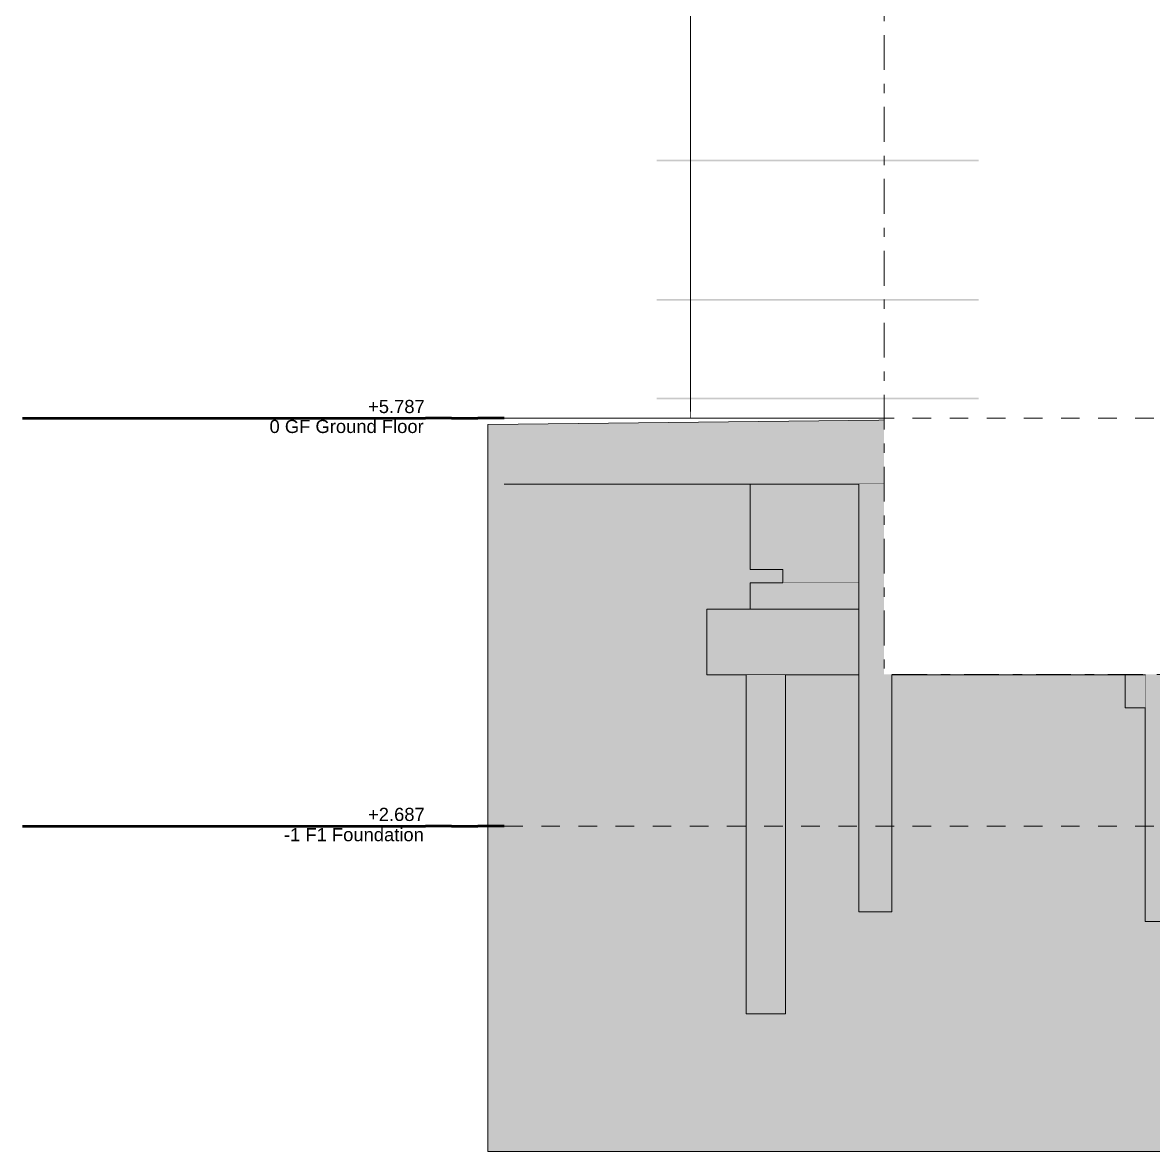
# Model space of a CAD drawing. Header units: millimetres. Extents: x -48147 to 1403542, y -455564 to 18123.
# Drawn here: x 1365504 to 1374101, y -455564 to -446986 of the extents above; entities that cross this region are included whole.
import ezdxf

# ---------------------------------------------------------------- set-up
doc = ezdxf.new("R2010")
doc.units = ezdxf.units.MM
doc.header["$MEASUREMENT"] = 0
for name, pattern in [('Dashed', [2822.222233, 1411.111116, -1411.111116]), ('Double Dashed', [546.805537, 264.583325, -105.833328, 70.555556, -105.833328]), ('Wipeout_Contour', [1000, 0, -1000])]:
    doc.linetypes.add(name, pattern=pattern)
for name, color, linetype, lineweight, true_color in [('0_Pen_No__105', 7, 'Continuous', 15, 0xa6a6a6), ('0_Pen_No__25', 7, 'Continuous', 50, 0x2a2a2a), ('A-20-M_Floor_Slab_Pen_No__148', 7, 'Continuous', 0, 0x444444)]:
    doc.layers.add(name, color=color, linetype=linetype, lineweight=lineweight, true_color=true_color)
for name, color, linetype, lineweight in [('0_Pen_No__6', 7, 'Continuous', 35), ('A-230-M_FLOOR.IFC Import_Pen_No__89', 8, 'Continuous', 20), ('A-95-P_Drawing_Pen_No__1', 7, 'Continuous', 13), ('A-95-P_Drawing_Pen_No__101', 252, 'Continuous', 15), ('A-95-P_Drawing_Pen_No__21', 7, 'Continuous', 50), ('A-95-P_Drawing_Pen_No__84', 8, 'Continuous', 20), ('New_A-20-M_Floor_Slab_Pen_No__89', 8, 'Continuous', 20), ('New_A-25-M_Wall_Int_Pen_No__87', 8, 'Continuous', 20), ('New_ArchiCAD Doors_Pen_No__3', 7, 'Continuous', 18), ('New_ArchiCAD Doors_Pen_No__87', 8, 'Continuous', 20), ('S-160-M_FOUND.IFC Import_Pen_No__1', 7, 'Continuous', 13), ('S-160-M_FOUND.IFC Import_Pen_No__4', 7, 'Continuous', 20), ('S-280-M_STRUCT_FRAME.IFC Import_Pen_No__90', 8, 'Continuous', 20)]:
    doc.layers.add(name, color=color, linetype=linetype, lineweight=lineweight)
for name, color, linetype in [('A-230-M_FLOOR.IFC Import', 7, 'Continuous'), ('A-95-P_Drawing', 7, 'Continuous'), ('New_A-20-M_Floor_Slab', 7, 'Continuous'), ('New_A-25-M_Wall_Int', 7, 'Continuous'), ('New_ArchiCAD Doors', 7, 'Continuous'), ('S-160-M_FOUND.IFC Import', 7, 'Continuous'), ('S-280-M_STRUCT_FRAME.IFC Import', 7, 'Continuous')]:
    doc.layers.add(name, color=color, linetype=linetype)
doc.styles.add('GENERATED_STYLE_2', font='')
doc.styles.get('GENERATED_STYLE_2').set_extended_font_data('Swis721 BT')

# ---------------------------------------------------------------- blocks, each defined once
blk = doc.blocks.new('Section Elem_168_1', base_point=(1418663.2, -449992.5))
at = {"color": 254, "linetype": 'Wipeout_Contour', "lineweight": 0, "ltscale": 15876179.40572042}
blk.add_wipeout([(1374101.3, -441492.5), (1370581.3, -441492.5), (1370581.3, -449992.5), (1372791.3, -449992.5), (1372791.3, -446992.5), (1374101.3, -446992.5), (1374101.3, -445042.5), (1374101.3, -443022.5), (1372896.3, -443022.5), (1372896.3, -442922.5), (1374101.3, -442922.5)], dxfattribs=at).dxf.layer = 'New_A-25-M_Wall_Int'
at = {"layer": 'New_A-25-M_Wall_Int_Pen_No__87', "linetype": 'Continuous'}
for p, q in [((1370581.3, -441492.5), (1374101.3, -441492.5)), ((1370581.3, -442912.5), (1370581.3, -449992.5))]:
    blk.add_line(p, q, dxfattribs=at)
blk = doc.blocks.new('Section Elem_169_1', base_point=(1418663.2, -449992.5))
at = {"color": 254, "linetype": 'Wipeout_Contour', "lineweight": 0, "ltscale": 10108664.07568471}
blk.add_wipeout([(1372829.3, -447480.5), (1372841.3, -447480.5), (1372841.3, -447442.5), (1372841.3, -447042.5), (1372791.3, -447042.5), (1372791.3, -449992.5), (1372829.3, -449992.5)], dxfattribs=at).dxf.layer = 'New_ArchiCAD Doors'
at = {"color": 254, "linetype": 'Wipeout_Contour', "lineweight": 0, "ltscale": 10116954.08716301}
blk.add_wipeout([(1374063.3, -447480.5), (1374063.3, -449992.5), (1374101.3, -449992.5), (1374101.3, -447042.5), (1374051.3, -447042.5), (1374051.3, -447442.5), (1374051.3, -447480.5)], dxfattribs=at).dxf.layer = 'New_ArchiCAD Doors'
at = {"color": 254, "linetype": 'Wipeout_Contour', "lineweight": 0, "ltscale": 8666183.16990379}
blk.add_wipeout([(1374101.3, -446992.5), (1372791.3, -446992.5), (1372791.3, -447042.5), (1372841.3, -447042.5), (1374051.3, -447042.5), (1374101.3, -447042.5)], dxfattribs=at).dxf.layer = 'New_ArchiCAD Doors'
at = {"color": 254, "linetype": 'Wipeout_Contour', "lineweight": 0, "ltscale": 5777994.821875785}
blk.add_wipeout([(1374051.3, -447480.5), (1374051.3, -447442.5), (1372841.3, -447442.5), (1372841.3, -447480.5)], dxfattribs=at).dxf.layer = 'New_ArchiCAD Doors'
at = {"layer": 'New_ArchiCAD Doors_Pen_No__87', "linetype": 'Continuous'}
blk.add_line((1372791.3, -446992.5), (1374101.3, -446992.5), dxfattribs=at)
at = {"color": 254, "linetype": 'Wipeout_Contour', "lineweight": 0, "ltscale": 5780751.61008459}
blk.add_wipeout([(1374063.3, -449992.5), (1374063.3, -447480.5), (1373446.3, -447480.5), (1373446.3, -449992.5)], dxfattribs=at).dxf.layer = 'New_ArchiCAD Doors'
at = {"layer": 'New_ArchiCAD Doors_Pen_No__3', "linetype": 'Continuous'}
for p, q in [((1373503.6, -447597.2), (1373538.9, -447669)), ((1373560.9, -447713.9), (1373596.2, -447785.7)), ((1373618.2, -447830.6), (1373653.5, -447902.4)), ((1373675.5, -447947.3), (1373710.8, -448019.1)), ((1373732.9, -448063.9), (1373768.1, -448135.7)), ((1373790.2, -448180.6), (1373825.5, -448252.4)), ((1373847.5, -448297.3), (1373882.8, -448369.1)), ((1373904.8, -448414), (1373940.1, -448485.8)), ((1373962.1, -448530.7), (1373997.4, -448602.5)), ((1374019.5, -448647.3), (1374028, -448664.7)), ((1374028, -448664.7), (1374063.3, -448736.5)), ((1374028, -448808.3), (1374063.3, -448736.5)), ((1374019.5, -448825.7), (1374028, -448808.3)), ((1373962.1, -448942.4), (1373997.4, -448870.6)), ((1373904.8, -449059.1), (1373940.1, -448987.3)), ((1373847.5, -449175.8), (1373882.8, -449104)), ((1373790.2, -449292.4), (1373825.5, -449220.6)), ((1373732.9, -449409.1), (1373768.1, -449337.3)), ((1373675.5, -449525.8), (1373710.8, -449454)), ((1373618.2, -449642.5), (1373653.5, -449570.7)), ((1373560.9, -449759.2), (1373596.2, -449687.4)), ((1373503.6, -449875.8), (1373538.9, -449804)), ((1374063.3, -449992.5), (1373968.9, -449992.5)), ((1374063.3, -449992.5), (1374101.3, -449992.5))]:
    blk.add_line(p, q, dxfattribs=at)
at = {"color": 254, "linetype": 'Wipeout_Contour', "lineweight": 0, "ltscale": 5778405.64970142}
blk.add_wipeout([(1372829.3, -449992.5), (1373446.3, -449992.5), (1373446.3, -447480.5), (1372829.3, -447480.5)], dxfattribs=at).dxf.layer = 'New_ArchiCAD Doors'
at = {"layer": 'New_ArchiCAD Doors_Pen_No__3', "linetype": 'Continuous'}
for p, q in [((1373389, -447597.2), (1373353.7, -447669)), ((1373331.6, -447713.9), (1373296.4, -447785.7)), ((1373274.3, -447830.6), (1373239, -447902.4)), ((1373217, -447947.3), (1373181.7, -448019.1)), ((1373159.7, -448063.9), (1373124.4, -448135.7)), ((1373102.4, -448180.6), (1373067.1, -448252.4)), ((1373045, -448297.3), (1373009.8, -448369.1)), ((1372987.7, -448414), (1372952.4, -448485.8)), ((1372930.4, -448530.7), (1372895.1, -448602.5)), ((1372864.5, -448664.7), (1372829.3, -448736.5)), ((1372873.1, -448647.3), (1372864.5, -448664.7)), ((1372864.5, -448808.3), (1372829.3, -448736.5)), ((1372873.1, -448825.7), (1372864.5, -448808.3)), ((1372930.4, -448942.4), (1372895.1, -448870.6)), ((1372987.7, -449059.1), (1372952.4, -448987.3)), ((1373045, -449175.8), (1373009.8, -449104)), ((1373102.4, -449292.4), (1373067.1, -449220.6)), ((1373159.7, -449409.1), (1373124.4, -449337.3)), ((1373217, -449525.8), (1373181.7, -449454)), ((1373274.3, -449642.5), (1373239, -449570.7)), ((1373331.6, -449759.2), (1373296.4, -449687.4)), ((1373389, -449875.8), (1373353.7, -449804)), ((1373446.3, -449992.5), (1373411, -449920.7)), ((1373446.3, -449992.5), (1373481.5, -449920.7))]:
    blk.add_line(p, q, dxfattribs=at)
at = {"layer": 'New_ArchiCAD Doors_Pen_No__87', "linetype": 'Continuous'}
blk.add_line((1372791.3, -449992.5), (1372791.3, -446992.5), dxfattribs=at)
at = {"color": 254, "linetype": 'Wipeout_Contour', "lineweight": 0, "ltscale": 5777723.573545499}
blk.add_wipeout([(1372841.3, -447442.5), (1374051.3, -447442.5), (1374051.3, -447042.5), (1372841.3, -447042.5)], dxfattribs=at).dxf.layer = 'New_ArchiCAD Doors'
at = {"layer": 'New_ArchiCAD Doors_Pen_No__3', "linetype": 'Continuous'}
for p, q in [((1372841.3, -447442.5), (1372841.3, -447042.5)), ((1374051.3, -447042.5), (1372841.3, -447042.5)), ((1374051.3, -447042.5), (1374051.3, -447442.5)), ((1373446.3, -447480.5), (1372829.3, -447480.5)), ((1372829.3, -447480.5), (1372829.3, -449992.5)), ((1374051.3, -447442.5), (1372841.3, -447442.5)), ((1373446.3, -447480.5), (1373411, -447552.3)), ((1373446.3, -449992.5), (1373446.3, -447480.5)), ((1373446.3, -447480.5), (1374063.3, -447480.5)), ((1373446.3, -447480.5), (1373481.5, -447552.3)), ((1374063.3, -447480.5), (1374063.3, -449992.5))]:
    blk.add_line(p, q, dxfattribs=at)
blk = doc.blocks.new('Section Elem_191_1', base_point=(1418663.2, -449992.5))
at = {"color": 254, "linetype": 'Wipeout_Contour', "lineweight": 0, "ltscale": 5773479.514007069}
blk.add_wipeout([(1371035.1, -450492.5), (1371035.1, -451142.5), (1371285.1, -451142.5), (1371285.1, -450492.5)], dxfattribs=at).dxf.layer = 'New_A-25-M_Wall_Int'
at = {"layer": 'New_A-25-M_Wall_Int_Pen_No__87', "linetype": 'Continuous'}
for p, q in [((1371035.1, -450492.5), (1371035.1, -451142.5)), ((1371035.1, -451142.5), (1371285.1, -451142.5))]:
    blk.add_line(p, q, dxfattribs=at)
blk = doc.blocks.new('Section Elem_192_1', base_point=(1418663.2, -449992.5))
at = {"color": 254, "linetype": 'Wipeout_Contour', "lineweight": 0, "ltscale": 5784079.869818368}
blk.add_wipeout([(1373968.9, -450492.5), (1374225.2, -450492.5), (1374225.2, -450242.5), (1373968.9, -450242.5)], dxfattribs=at).dxf.layer = 'New_A-25-M_Wall_Int'
at = {"color": 254, "linetype": 'Wipeout_Contour', "lineweight": 0, "ltscale": 5775113.67379743}
blk.add_wipeout([(1371285.1, -451242.5), (1371862.3, -451242.5), (1371862.3, -450492.5), (1371285.1, -450492.5)], dxfattribs=at).dxf.layer = 'New_A-25-M_Wall_Int'
at = {"color": 254, "linetype": 'Wipeout_Contour', "lineweight": 0, "ltscale": 5780536.972980285}
blk.add_wipeout([(1372112.3, -450492.5), (1372112.3, -451242.5), (1373889.3, -451242.5), (1373889.3, -450492.5)], dxfattribs=at).dxf.layer = 'New_A-25-M_Wall_Int'
at = {"layer": 'New_A-25-M_Wall_Int_Pen_No__87', "linetype": 'Continuous'}
for p, q in [((1371285.1, -451242.5), (1371285.1, -451142.5)), ((1371285.1, -451242.5), (1371862.3, -451242.5)), ((1372112.3, -451242.5), (1373889.3, -451242.5))]:
    blk.add_line(p, q, dxfattribs=at)
blk = doc.blocks.new('Section Elem_193_1', base_point=(1418663.2, -449992.5))
at = {"color": 254, "linetype": 'Wipeout_Contour', "lineweight": 0, "ltscale": 5775232.198434682}
blk.add_wipeout([(1371035.1, -451242.5), (1371035.1, -451442.5), (1371862.3, -451442.5), (1371862.3, -451242.5)], dxfattribs=at).dxf.layer = 'New_A-20-M_Floor_Slab'
at = {"color": 254, "linetype": 'Wipeout_Contour', "lineweight": 0, "ltscale": 5781414.888916429}
blk.add_wipeout([(1372112.3, -451442.5), (1374039.3, -451442.5), (1374039.3, -451242.5), (1372112.3, -451242.5)], dxfattribs=at).dxf.layer = 'New_A-20-M_Floor_Slab'
at = {"layer": 'New_A-20-M_Floor_Slab_Pen_No__89', "linetype": 'Continuous'}
for p, q in [((1371035.1, -451242.5), (1371035.1, -451442.5)), ((1371285.1, -451242.5), (1371035.1, -451242.5))]:
    blk.add_line(p, q, dxfattribs=at)
blk = doc.blocks.new('Section Elem_214_1', base_point=(1418663.2, -449992.5))
at = {"color": 254, "linetype": 'Wipeout_Contour', "lineweight": 0, "ltscale": 8655136.41311675}
blk.add_wipeout([(1370527, -449962.5), (1370527, -449992.5), (1370581.3, -449992.5), (1370581.3, -449942.5), (1370536.3, -449942.5), (1370536.3, -449962.5)], dxfattribs=at).dxf.layer = 'New_A-25-M_Wall_Int'
blk = doc.blocks.new('Section Elem_268_1', base_point=(1418663.2, -449992.5))
at = {"color": 254, "linetype": 'Wipeout_Contour', "lineweight": 0, "ltscale": 5774310.634961652}
blk.add_wipeout([(1369166.1, -450492.5), (1373968.9, -450492.5), (1373968.9, -449992.5), (1369166.1, -449992.5)], dxfattribs=at).dxf.layer = 'S-280-M_STRUCT_FRAME.IFC Import'
at = {"layer": 'S-280-M_STRUCT_FRAME.IFC Import_Pen_No__90', "linetype": 'Continuous'}
for p, q in [((1373968.9, -449992.5), (1369166.1, -449992.5)), ((1373968.9, -450492.5), (1373968.9, -449992.5)), ((1373889.3, -450492.5), (1369166.1, -450492.5))]:
    blk.add_line(p, q, dxfattribs=at)
blk = doc.blocks.new('Section Elem_362_1', base_point=(1418663.2, -449992.5))
at = {"color": 254, "linetype": 'Wipeout_Contour', "lineweight": 0, "ltscale": 5784958.770741101}
blk.add_wipeout([(1374439.3, -450492.5), (1373889.3, -450492.5), (1373889.3, -451242.5), (1374439.3, -451242.5)], dxfattribs=at).dxf.layer = 'S-160-M_FOUND.IFC Import'
at = {"layer": 'S-160-M_FOUND.IFC Import_Pen_No__4', "linetype": 'Continuous'}
for p, q in [((1373889.3, -450492.5), (1374225.3, -450492.5)), ((1373889.3, -451242.5), (1373889.3, -450492.5))]:
    blk.add_line(p, q, dxfattribs=at)
at = {"color": 254, "linetype": 'Wipeout_Contour', "lineweight": 0, "ltscale": 5787489.292613264}
blk.add_wipeout([(1374439.3, -451242.5), (1375220.9, -451242.5), (1375220.9, -450492.5), (1374439.3, -450492.5)], dxfattribs=at).dxf.layer = 'S-160-M_FOUND.IFC Import'
at = {"layer": 'S-160-M_FOUND.IFC Import_Pen_No__4', "linetype": 'Continuous'}
for p, q in [((1374725.3, -450492.5), (1375220.9, -450492.5)), ((1374439.3, -451242.5), (1373889.3, -451242.5)), ((1375220.9, -451242.5), (1374439.3, -451242.5))]:
    blk.add_line(p, q, dxfattribs=at)
blk = doc.blocks.new('Section Elem_379_1', base_point=(1418663.2, -449992.5))
at = {"color": 254, "linetype": 'Wipeout_Contour', "lineweight": 0, "ltscale": 5787132.23511117}
blk.add_wipeout([(1374039.3, -451242.5), (1374039.3, -453817.5), (1374339.3, -453817.5), (1374339.3, -451242.5)], dxfattribs=at).dxf.layer = 'S-160-M_FOUND.IFC Import'
at = {"layer": 'S-160-M_FOUND.IFC Import_Pen_No__1', "linetype": 'Continuous'}
for p, q in [((1374039.3, -453817.5), (1374039.3, -451242.5)), ((1374339.3, -453817.5), (1374339.3, -451242.5)), ((1374039.3, -453817.5), (1374339.3, -453817.5))]:
    blk.add_line(p, q, dxfattribs=at)
blk = doc.blocks.new('Section Elem_387_1', base_point=(1418663.2, -449992.5))
at = {"color": 254, "linetype": 'Wipeout_Contour', "lineweight": 0, "ltscale": 5785378.868710835}
blk.add_wipeout([(1373886.3, -452192.5), (1374039.3, -452192.5), (1374039.3, -451442.5), (1373886.3, -451442.5)], dxfattribs=at).dxf.layer = 'S-160-M_FOUND.IFC Import'
at = {"color": 254, "linetype": 'Wipeout_Contour', "lineweight": 0, "ltscale": 5786993.816667833}
blk.add_wipeout([(1374436.3, -451442.5), (1374339.3, -451442.5), (1374339.3, -452192.5), (1374436.3, -452192.5)], dxfattribs=at).dxf.layer = 'S-160-M_FOUND.IFC Import'
at = {"color": 254, "linetype": 'Wipeout_Contour', "lineweight": 0, "ltscale": 5790277.533459337}
blk.add_wipeout([(1375220.9, -451942.5), (1375118.7, -451942.5), (1375118.7, -452192.5), (1375220.9, -452192.5)], dxfattribs=at).dxf.layer = 'S-160-M_FOUND.IFC Import'
at = {"layer": 'S-160-M_FOUND.IFC Import_Pen_No__1', "linetype": 'Continuous'}
for p, q in [((1373886.3, -451442.5), (1374039.3, -451442.5)), ((1373886.3, -452192.5), (1373886.3, -451442.5)), ((1374339.3, -451442.5), (1374436.3, -451442.5)), ((1374436.3, -451442.5), (1374436.4, -451442.5)), ((1373886.3, -452192.5), (1374039.3, -452192.5)), ((1375118.7, -452192.5), (1375220.9, -452192.5))]:
    blk.add_line(p, q, dxfattribs=at)
at = {"color": 254, "linetype": 'Wipeout_Contour', "lineweight": 0, "ltscale": 5788216.888370237}
blk.add_wipeout([(1374818.7, -451942.5), (1374436.3, -451942.5), (1374436.3, -452192.5), (1374818.7, -452192.5)], dxfattribs=at).dxf.layer = 'S-160-M_FOUND.IFC Import'
at = {"layer": 'S-160-M_FOUND.IFC Import_Pen_No__1', "linetype": 'Continuous'}
for p, q in [((1374436.3, -452192.5), (1374436.3, -451442.5)), ((1374339.3, -452192.5), (1374436.3, -452192.5)), ((1374436.3, -452192.5), (1374818.7, -452192.5))]:
    blk.add_line(p, q, dxfattribs=at)
blk = doc.blocks.new('Section Elem_424_1', base_point=(1418663.2, -449992.5))
at = {"color": 254, "linetype": 'Wipeout_Contour', "lineweight": 0, "ltscale": 5775043.375544862}
blk.add_wipeout([(1371862.3, -451442.5), (1370705.2, -451442.5), (1370705.2, -451942.5), (1371862.3, -451942.5)], dxfattribs=at).dxf.layer = 'A-230-M_FLOOR.IFC Import'
at = {"color": 254, "linetype": 'Wipeout_Contour', "lineweight": 0, "ltscale": 5781561.588293521}
blk.add_wipeout([(1373886.3, -451442.5), (1372112.3, -451442.5), (1372112.3, -451942.5), (1373886.3, -451942.5)], dxfattribs=at).dxf.layer = 'A-230-M_FLOOR.IFC Import'
at = {"color": 254, "linetype": 'Wipeout_Contour', "lineweight": 0, "ltscale": 5787748.514219791}
blk.add_wipeout([(1374436.3, -451942.5), (1374818.7, -451942.5), (1374818.7, -451442.5), (1374436.3, -451442.5)], dxfattribs=at).dxf.layer = 'A-230-M_FLOOR.IFC Import'
at = {"color": 254, "linetype": 'Wipeout_Contour', "lineweight": 0, "ltscale": 5789809.326012059}
blk.add_wipeout([(1375118.7, -451442.5), (1375118.7, -451942.5), (1375220.9, -451942.5), (1375220.9, -451442.5)], dxfattribs=at).dxf.layer = 'A-230-M_FLOOR.IFC Import'
at = {"layer": 'A-230-M_FLOOR.IFC Import_Pen_No__89', "linetype": 'Continuous'}
for p, q in [((1370705.2, -451442.5), (1371862.3, -451442.5)), ((1370705.2, -451942.5), (1370705.2, -451442.5)), ((1372112.3, -451442.5), (1373886.3, -451442.5)), ((1374436.3, -451442.5), (1374818.7, -451442.5)), ((1375118.7, -451442.5), (1375220.9, -451442.5)), ((1370705.2, -451942.5), (1371862.3, -451942.5)), ((1372112.3, -451942.5), (1374039.3, -451942.5)), ((1374339.3, -451942.5), (1374818.7, -451942.5)), ((1375118.7, -451942.5), (1375220.9, -451942.5))]:
    blk.add_line(p, q, dxfattribs=at)
blk = doc.blocks.new('Section Elem_437_1', base_point=(1418663.2, -449992.5))
at = {"color": 254, "linetype": 'Wipeout_Contour', "lineweight": 0, "ltscale": 5783768.493350096}
blk.add_wipeout([(1373968.9, -450242.5), (1374225.2, -450242.5), (1374225.2, -449992.5), (1373968.9, -449992.5)], dxfattribs=at).dxf.layer = 'A-230-M_FLOOR.IFC Import'
at = {"layer": 'A-230-M_FLOOR.IFC Import_Pen_No__89', "linetype": 'Continuous'}
blk.add_line((1373968.9, -450242.5), (1374225.2, -450242.5), dxfattribs=at)
blk = doc.blocks.new('Section Elem_442_1', base_point=(1418663.2, -449992.5))
at = {"layer": 'S-160-M_FOUND.IFC Import_Pen_No__1', "linetype": 'Continuous'}
blk.add_line((1371005.2, -454517.5), (1371005.2, -451942.5), dxfattribs=at)
blk = doc.blocks.new('Section Elem_443_1', base_point=(1418663.2, -449992.5))
at = {"color": 254, "linetype": 'Wipeout_Contour', "lineweight": 0, "ltscale": 5776484.183301039}
blk.add_wipeout([(1371005.2, -451942.5), (1371005.2, -454517.5), (1371305.2, -454517.5), (1371305.2, -451942.5)], dxfattribs=at).dxf.layer = 'S-160-M_FOUND.IFC Import'
at = {"layer": 'S-160-M_FOUND.IFC Import_Pen_No__1', "linetype": 'Continuous'}
for p, q in [((1371005.2, -454517.5), (1371005.2, -451942.5)), ((1371305.2, -454517.5), (1371305.2, -451942.5)), ((1371005.2, -454517.5), (1371305.2, -454517.5))]:
    blk.add_line(p, q, dxfattribs=at)
blk = doc.blocks.new('Section Elem_444_1', base_point=(1418663.2, -449992.5))
at = {"color": 254, "linetype": 'Wipeout_Contour', "lineweight": 0, "ltscale": 5778251.412643609}
blk.add_wipeout([(1372112.3, -450492.5), (1371862.3, -450492.5), (1371862.3, -453742.5), (1372112.3, -453742.5)], dxfattribs=at).dxf.layer = 'S-160-M_FOUND.IFC Import'
at = {"layer": 'S-160-M_FOUND.IFC Import_Pen_No__4', "linetype": 'Continuous'}
for p, q in [((1371862.3, -453742.5), (1371862.3, -450492.5)), ((1372112.3, -450492.5), (1372112.3, -453742.5)), ((1372112.3, -453742.5), (1371862.3, -453742.5))]:
    blk.add_line(p, q, dxfattribs=at)
blk = doc.blocks.new('Section Elem_445_1', base_point=(1418663.2, -449992.5))
at = {"color": 254, "linetype": 'Wipeout_Contour', "lineweight": 0, "ltscale": 5778682.476193697}
blk.add_wipeout([(1371862.2, -453742.5), (1371862.3, -453742.5), (1371862.3, -451942.5), (1371862.2, -451942.5)], dxfattribs=at).dxf.layer = 'S-160-M_FOUND.IFC Import'
at = {"layer": 'S-160-M_FOUND.IFC Import_Pen_No__4', "linetype": 'Continuous'}
blk.add_line((1371862.2, -453742.5), (1371862.2, -451942.5), dxfattribs=at)
blk = doc.blocks.new('S-22 Building Section_STORY_MARKER', base_point=(1418663.2, -449992.5))
at = {"layer": '0_Pen_No__105', "linetype": 'Dashed', "ltscale": 0.1}
for p, q in [((1369166.1, -449992.5), (1399880.2, -449992.5)), ((1369166.1, -453092.5), (1399880.2, -453092.5))]:
    blk.add_line(p, q, dxfattribs=at)
at = {"layer": '0_Pen_No__25', "linetype": 'Continuous'}
for p, q in [((1369166.1, -449992.5), (1369066.1, -449992.5)), ((1369166.1, -453092.5), (1369066.1, -453092.5))]:
    blk.add_line(p, q, dxfattribs=at)
at = {"color": 254, "linetype": 'Wipeout_Contour', "lineweight": 0, "ltscale": 5757534.836099663}
blk.add_wipeout([(1365504.1, -449844.3), (1365504.1, -450140.8), (1368966.1, -450140.8), (1368966.1, -449844.3)], dxfattribs=at)
at = {"color": 254, "linetype": 'Wipeout_Contour', "lineweight": 0, "ltscale": 5761423.47565042}
blk.add_wipeout([(1365504.1, -452944.3), (1365504.1, -453240.8), (1368966.1, -453240.8), (1368966.1, -452944.3)], dxfattribs=at)
at = {"layer": '0_Pen_No__25', "linetype": 'Continuous'}
for p, q in [((1365504.1, -449992.5), (1368566.1, -449992.5)), ((1368766.1, -449992.5), (1368566.1, -449992.5)), ((1368766.1, -449992.5), (1368966.1, -449992.5)), ((1369066.1, -449992.5), (1368966.1, -449992.5)), ((1365504.1, -453092.5), (1368566.1, -453092.5)), ((1368766.1, -453092.5), (1368566.1, -453092.5)), ((1368766.1, -453092.5), (1368966.1, -453092.5)), ((1369066.1, -453092.5), (1368966.1, -453092.5))]:
    blk.add_line(p, q, dxfattribs=at)
at = {"layer": '0_Pen_No__6', "char_height": 100, "attachment_point": 1, "style": 'GENERATED_STYLE_2'}
for s, insert in [('\\A1;{\\fSwis721 BT|b0|i0|c0|p34;+5.787}', (1368130.4, -449853.1)), ('\\A1;{\\fSwis721 BT|b0|i0|c0|p34;0 GF Ground Floor}', (1367381.4, -450004.5)), ('\\A1;{\\fSwis721 BT|b0|i0|c0|p34;+2.687}', (1368130.4, -452953.1)), ('\\A1;{\\fSwis721 BT|b0|i0|c0|p34;-1 F1 Foundation}', (1367491, -453106.8))]:
    blk.add_mtext(s, dxfattribs=dict(at, insert=insert))

msp = doc.modelspace()

# ---------------------------------------------------------------- block references
at = {"layer": 'New_A-25-M_Wall_Int'}
for name in ['Section Elem_168_1', 'Section Elem_191_1']:
    msp.add_blockref(name, (1418663.2, -449992.5), dxfattribs=at)

# ---------------------------------------------------------------- wipeouts: each hides what was drawn before it
at = {"color": 254, "linetype": 'Wipeout_Contour', "lineweight": 0, "ltscale": 5785160.316503257}
msp.add_wipeout([(1373933.8, -450517.5), (1374533.8, -450517.5), (1374533.8, -451117.5), (1373933.8, -451117.5)], dxfattribs=at).dxf.layer = 'A-95-P_Drawing'

# ---------------------------------------------------------------- next in the draw order: hatches: boundary and pattern name
at = {"layer": 'A-95-P_Drawing_Pen_No__101', "linetype": 'Continuous'}
h = msp.add_hatch(dxfattribs=at)
h.set_pattern_fill('Structural_Concrete_0001', color=256, style=0, pattern_type=2)
h.set_pattern_definition([(45, (1418663.25, -449992.53), (-183.7117, 183.7117), [25, -125]), (45, (1418624.42, -449847.64), (-183.7117, 183.7117), [25, -125]), (105, (1418663.25, -449992.53), (250.9549, 67.2432), [25, -125]), (105, (1418769.31, -449886.46), (250.9549, 67.2432), [25, -125]), (165, (1418680.92, -449974.85), (67.2432, 250.9549), [25, -125]), (165, (1418787, -449868.79), (67.2432, 250.9549), [25, -125]), (45, (1418645.57, -449974.85), (-35.35534, 35.35534), [0, -50, 0, -75]), (90, (1418663.247, -449957.174), (-50, 0), [0, -37.5, 0, -62.5])])
h.paths.add_polyline_path([(1373933.8, -450517.5), (1374533.8, -450517.5), (1374533.8, -451117.5), (1373933.8, -451117.5)])

# ---------------------------------------------------------------- next in the draw order: linework, layer by layer
at = {"layer": 'A-95-P_Drawing_Pen_No__21', "linetype": 'Continuous', "flags": 128}
msp.add_lwpolyline([(1373933.8, -450517.5), (1374533.8, -450517.5), (1374533.8, -451117.5), (1373933.8, -451117.5)], close=True, dxfattribs=at)

# ---------------------------------------------------------------- next in the draw order: block references
at = {"layer": 'New_A-25-M_Wall_Int'}
msp.add_blockref('Section Elem_214_1', (1418663.2, -449992.5), dxfattribs=at)
at = {"layer": 'New_ArchiCAD Doors'}
msp.add_blockref('Section Elem_169_1', (1418663.2, -449992.5), dxfattribs=at)

# ---------------------------------------------------------------- next in the draw order: block references
at = {"layer": 'New_A-25-M_Wall_Int'}
msp.add_blockref('Section Elem_192_1', (1418663.2, -449992.5), dxfattribs=at)

# ---------------------------------------------------------------- next in the draw order: block references
at = {"layer": 'New_A-20-M_Floor_Slab'}
msp.add_blockref('Section Elem_193_1', (1418663.2, -449992.5), dxfattribs=at)
at = {"layer": 'S-280-M_STRUCT_FRAME.IFC Import'}
msp.add_blockref('Section Elem_268_1', (1418663.2, -449992.5), dxfattribs=at)

# ---------------------------------------------------------------- next in the draw order: block references
at = {"layer": 'A-230-M_FLOOR.IFC Import'}
msp.add_blockref('Section Elem_437_1', (1418663.2, -449992.5), dxfattribs=at)
at = {"layer": 'S-160-M_FOUND.IFC Import'}
msp.add_blockref('Section Elem_362_1', (1418663.2, -449992.5), dxfattribs=at)

# ---------------------------------------------------------------- next in the draw order: block references
msp.add_blockref('Section Elem_379_1', (1418663.2, -449992.5), dxfattribs=at)

# ---------------------------------------------------------------- next in the draw order: block references
msp.add_blockref('Section Elem_387_1', (1418663.2, -449992.5), dxfattribs=at)

# ---------------------------------------------------------------- next in the draw order: block references
at = {"layer": 'A-230-M_FLOOR.IFC Import'}
msp.add_blockref('Section Elem_424_1', (1418663.2, -449992.5), dxfattribs=at)

# ---------------------------------------------------------------- next in the draw order: block references
at = {"layer": 'S-160-M_FOUND.IFC Import'}
for name in ['Section Elem_444_1', 'Section Elem_442_1']:
    msp.add_blockref(name, (1418663.2, -449992.5), dxfattribs=at)

# ---------------------------------------------------------------- next in the draw order: block references
for name in ['Section Elem_443_1', 'Section Elem_445_1']:
    msp.add_blockref(name, (1418663.2, -449992.5), dxfattribs=at)

# ---------------------------------------------------------------- next in the draw order: hatches: boundary and pattern name
at = {"layer": 'A-95-P_Drawing_Pen_No__84', "linetype": 'Continuous'}
msp.add_hatch(color=256, dxfattribs=at).paths.add_polyline_path([(1373386.1, -449992.5), (1369041.2, -450040.4), (1369041.2, -455564.1), (1402585.7, -455564.1), (1402585.7, -449992.5), (1398933.4, -449992.5), (1398737.2, -449992.5), (1398737.2, -450492.5), (1398167.2, -450492.5), (1398167.2, -450242.5), (1374725.3, -450242.5), (1374725.3, -450492.5), (1374155.3, -450492.5), (1374155.3, -449992.5)])

# ---------------------------------------------------------------- next in the draw order: linework, layer by layer
at = {"layer": 'A-95-P_Drawing_Pen_No__1', "linetype": 'Continuous', "flags": 128}
msp.add_lwpolyline([(1373386.1, -449992.5), (1369041.2, -450040.4), (1369041.2, -455564.1), (1402585.7, -455564.1), (1402585.7, -449992.5), (1398933.4, -449992.5), (1398737.2, -449992.5), (1398737.2, -450492.5), (1398167.2, -450492.5), (1398167.2, -450242.5), (1374725.3, -450242.5), (1374725.3, -450492.5), (1374155.3, -450492.5), (1374155.3, -449992.5)], close=True, dxfattribs=at)

# ---------------------------------------------------------------- next in the draw order: wipeouts: each hides what was drawn before it
at = {"color": 254, "linetype": 'Wipeout_Contour', "lineweight": 0, "ltscale": 5773278.242325218}
msp.add_wipeout([(1372053.4, -431582.2), (1375982, -431582.2), (1375982, -451938.9), (1372053.4, -451938.9)], dxfattribs=at).dxf.layer = 'A-95-P_Drawing'

# ---------------------------------------------------------------- next in the draw order: hatches: boundary and pattern name
at = {"layer": 'A-20-M_Floor_Slab_Pen_No__148', "linetype": 'Continuous'}
for points in [[(1372772.1, -448026.5), (1372772.1, -448038.5), (1370325.1, -448038.5), (1370325.1, -448026.5)], [(1372771.7, -449086.5), (1372771.7, -449098.5), (1370324.7, -449098.5), (1370324.7, -449086.5)], [(1372772.2, -449836.5), (1372772.2, -449848.5), (1370325.2, -449848.5), (1370325.2, -449836.5)]]:
    msp.add_hatch(color=256, dxfattribs=at).paths.add_polyline_path(points)

# ---------------------------------------------------------------- next in the draw order: linework, layer by layer
at = {"layer": 'A-95-P_Drawing_Pen_No__1', "linetype": 'Double Dashed', "flags": 128}
msp.add_lwpolyline([(1372053.4, -431582.2), (1375982, -431582.2), (1375982, -451938.9), (1372053.4, -451938.9)], close=True, dxfattribs=at)

# ---------------------------------------------------------------- next in the draw order: block references
at = {"linetype": 'Continuous', "lineweight": 0}
msp.add_blockref('S-22 Building Section_STORY_MARKER', (1418663.2, -449992.5), dxfattribs=at)

doc.saveas('drawing.dxf')
